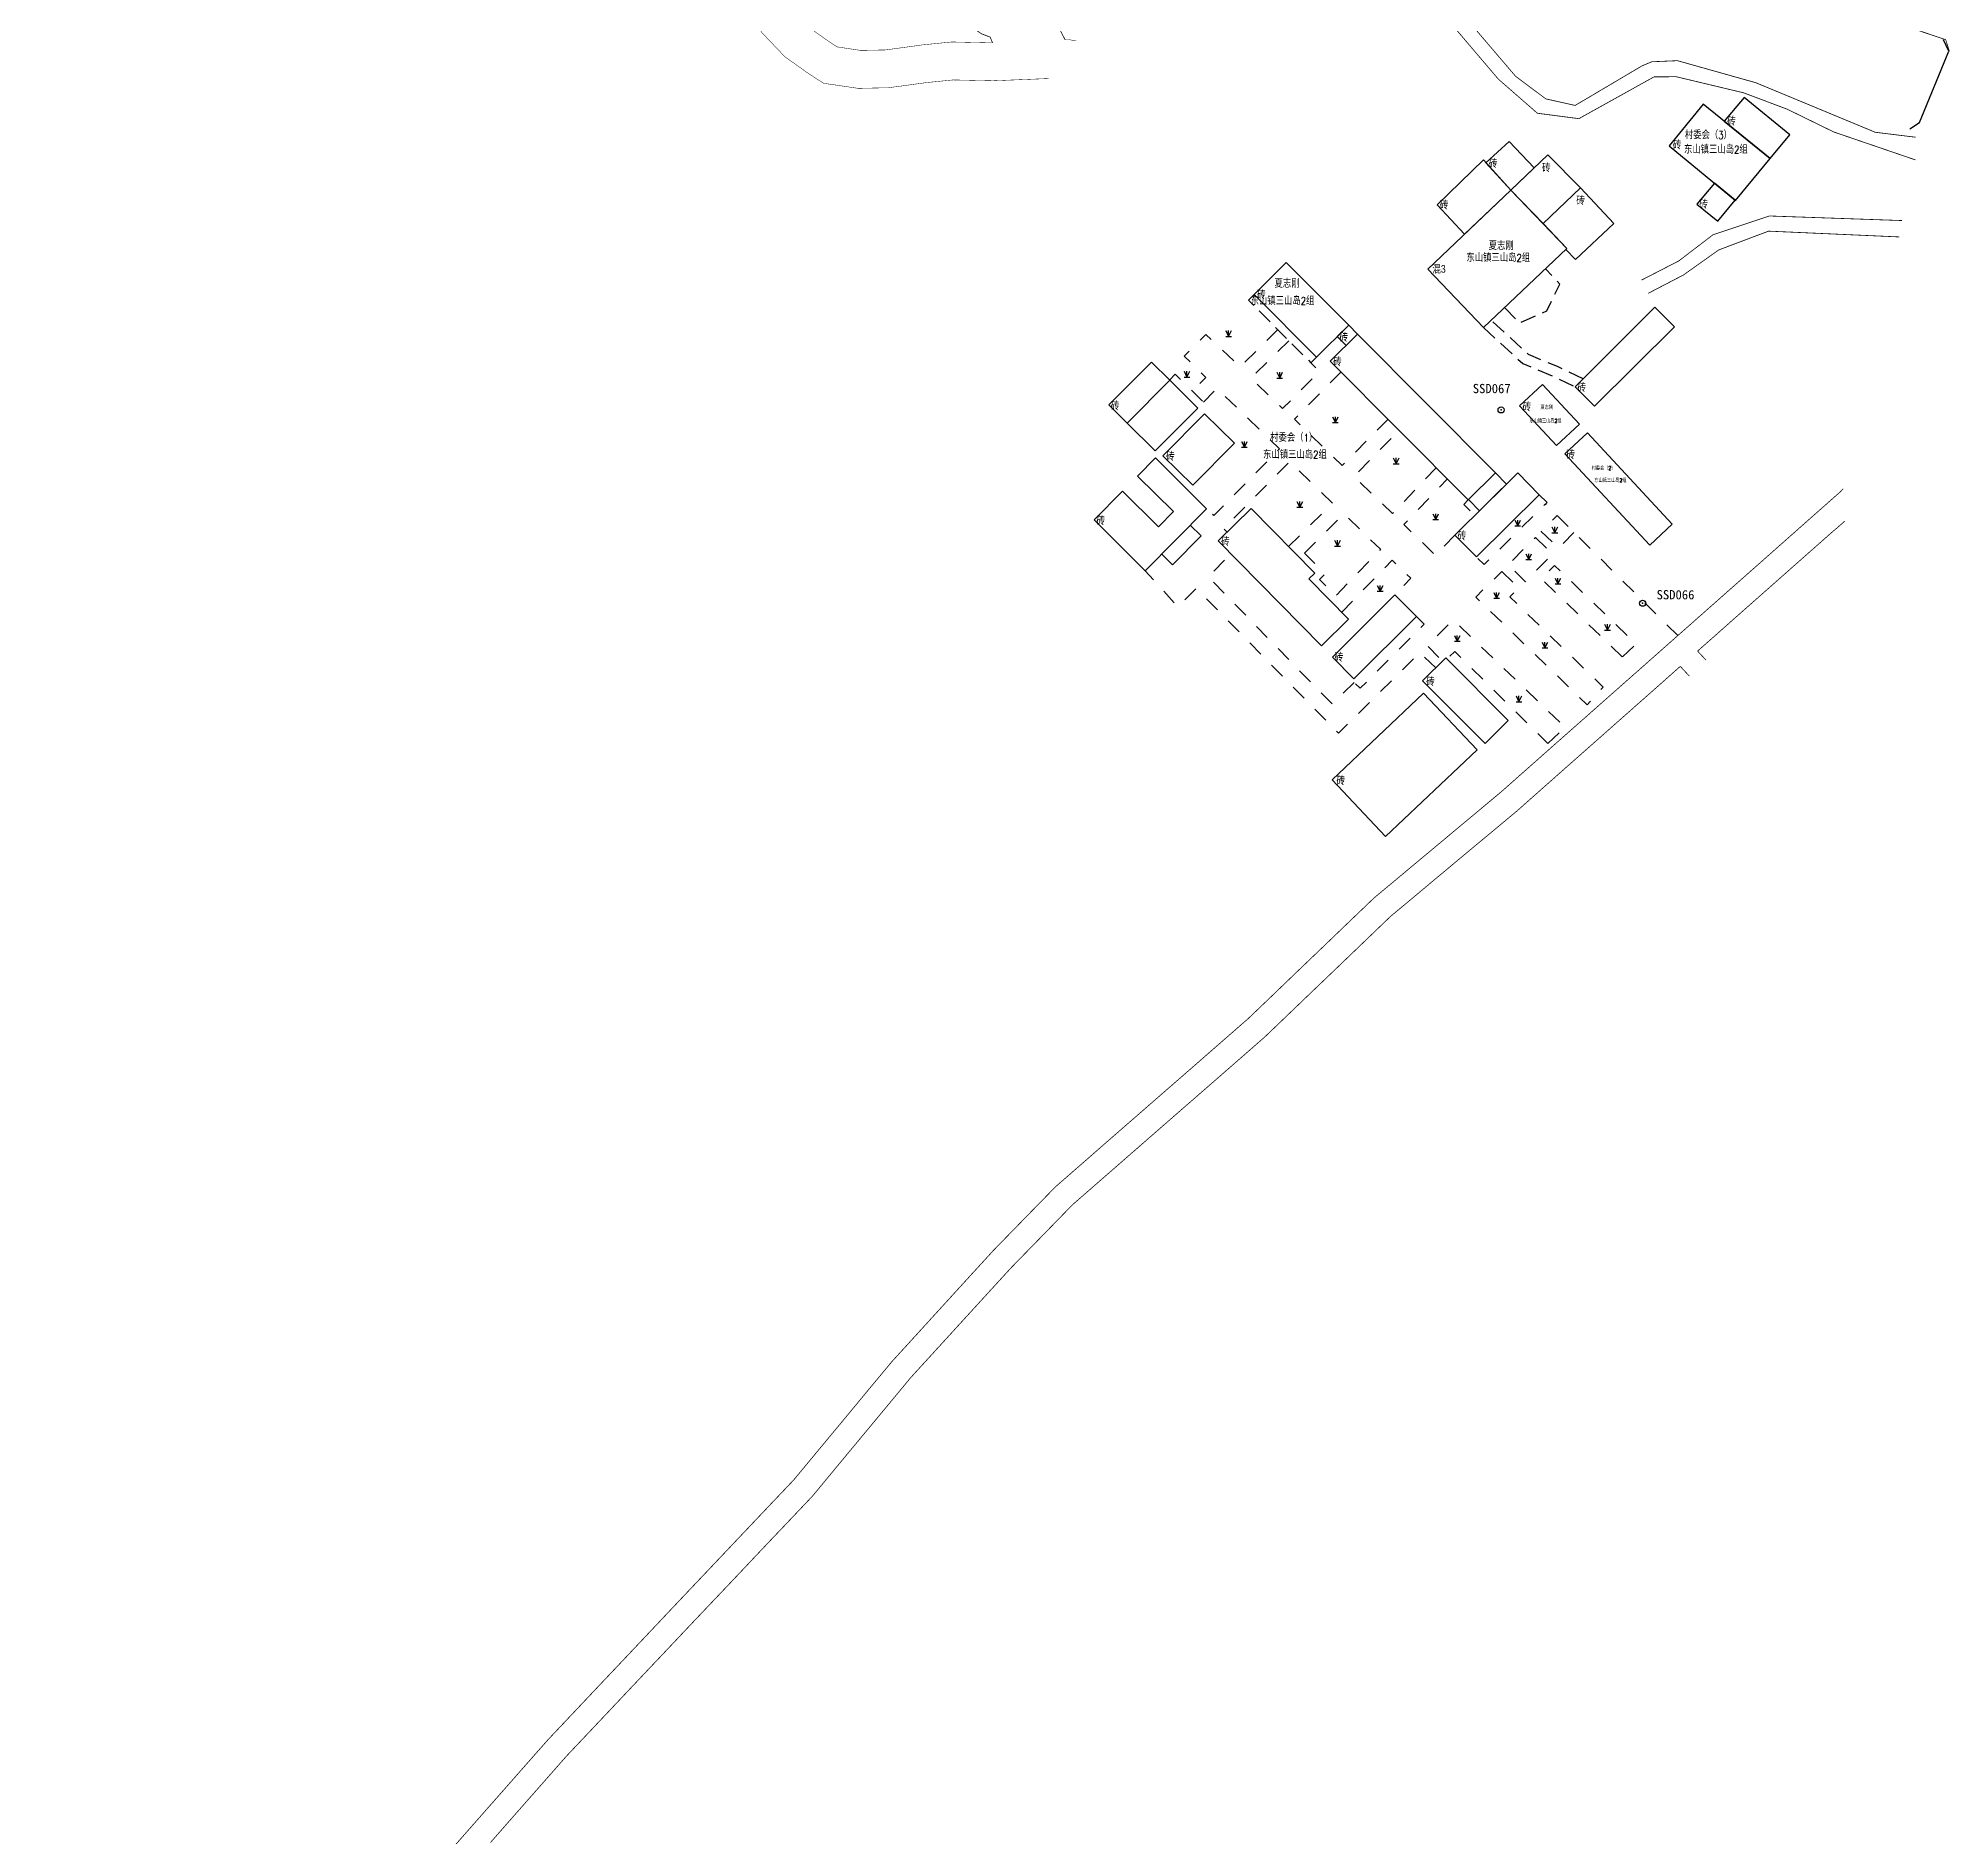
# Model space of a CAD drawing. Header units: millimetres. Extents: x 21943 to 23516, y 12107 to 14027.
# Drawn here: x 22538.4 to 22785.6, y 12817 to 13049.6 of the extents above; entities that cross this region are included whole.
import ezdxf
from ezdxf.enums import TextEntityAlignment as Align

# ---------------------------------------------------------------- set-up
doc = ezdxf.new("R2010")
doc.units = ezdxf.units.MM
for name, pattern in [('X2', [10, 8, -2]), ('X5', [3, 2, -1]), ('X6', [4, 2, -2])]:
    doc.linetypes.add(name, pattern=pattern)
for name, color, linetype in [('$TD_AUDIT_GENERATED_(2B2)', 221, 'Continuous'), ('$TD_AUDIT_GENERATED_(2B3)', 4, 'X6'), ('$TD_AUDIT_GENERATED_(2B4)', 7, 'wq'), ('$TD_AUDIT_GENERATED_(2B5)', 2, 'Continuous'), ('$TD_AUDIT_GENERATED_(2B7)', 7, 'Continuous'), ('$TD_AUDIT_GENERATED_(2BB)', 4, 'Continuous'), ('$TD_AUDIT_GENERATED_(2C2)', 7, 'Continuous'), ('$TD_AUDIT_GENERATED_(2C7)', 221, 'Continuous'), ('KZD', 1, 'Continuous'), ('ZBTZ', 3, 'Continuous')]:
    doc.layers.add(name, color=color, linetype=linetype)
doc.styles.add('$TD_AUDIT_GENERATED_(2CC)', font='simhei.ttf')
doc.styles.add('HZ', font='rs.shx', dxfattribs={"width": 0.8, "bigfont": 'hztxt.shx'})
doc.styles.get("Standard").update_dxf_attribs({"font": 'arial.ttf'})
doc.linetypes.add('443', pattern='A,9.4,[169,AAA.SHX,S=1,R=0,X=0,Y=0.15],0.6', length=10)
doc.linetypes.add('wq', pattern='A,5.4,[169,AAA.SHX,S=1,R=0,X=0,Y=-1.15],0.6', length=6)

# ---------------------------------------------------------------- blocks, each defined once
blk = doc.blocks.new('gc124')
for p, q in [((-0.75, 1.5), (0, 0)), ((-0.75, 0), (0.75, 0)), ((0, 0), (0, 1.5)), ((0, 0), (0.75, 1.5))]:
    blk.add_line(p, q)
blk = doc.blocks.new('gc117')
blk.add_circle((0, 0), 0.8)
blk.add_point((0, 0))

msp = doc.modelspace()

# ---------------------------------------------------------------- linework, layer by layer
at = {"layer": '$TD_AUDIT_GENERATED_(2B2)', "linetype": 'Continuous', "flags": 128}
for points in [[(22757.86, 13028.64), (22762.37, 13034.08), (22753.7, 13041.1), (22749.3, 13035.71)], [(22756.42, 13038.9), (22762.37, 13034.08), (22764.9, 13037.14), (22759, 13041.97)], [(22731.85, 13032.86), (22728.6, 13036.27), (22725.6, 13033.52), (22728.83, 13029.99)], [(22728.83, 13029.99), (22725.27, 13033.88), (22719.29, 13028.09), (22722.81, 13024.27)], [(22732.98, 13025.64), (22737.83, 13030.26), (22733.61, 13034.54), (22728.83, 13029.99)], [(22732.98, 13025.64), (22736.04, 13022.42), (22735.91, 13022.3), (22737.17, 13020.98), (22742.13, 13025.65), (22737.83, 13030.26)], [(22752.88, 13028.16), (22755.58, 13025.96), (22757.82, 13028.67), (22755.14, 13030.89)], [(22718.06, 13019.73), (22725.29, 13012.19), (22736.04, 13022.42), (22728.83, 13029.99)], [(22695.6, 13016.47), (22703.68, 13008.35), (22707.86, 13012.51), (22699.78, 13020.62)], [(22737.13, 13004.52), (22739.64, 13002.01), (22749.96, 13012.31), (22747.45, 13014.82)], [(22705.47, 13007.86), (22723.31, 12989.92), (22726.82, 12993.42), (22708.98, 13011.36)], [(22706.37, 13011.02), (22707.5, 13009.88), (22708.98, 13011.36), (22707.86, 13012.51)], [(22679.18, 12999.85), (22684.7, 13005.4), (22682.35, 13007.74), (22676.83, 13002.18)], [(22682.82, 12996.23), (22688.35, 13001.78), (22684.7, 13005.4), (22679.18, 12999.85)], [(22734.74, 12996.93), (22737.69, 12999.69), (22732.89, 13004.82), (22729.93, 13002.06)], [(22683.82, 12995.61), (22687.68, 12991.79), (22693.06, 12997.23), (22689.2, 13001.05)], [(22735.79, 12995.85), (22746.78, 12984.04), (22749.69, 12986.75), (22738.71, 12998.56)], [(22674.91, 12987.31), (22681.53, 12980.75), (22689.47, 12988.77), (22682.85, 12995.33), (22680.53, 12992.98), (22685.17, 12988.39), (22683.23, 12986.43), (22678.59, 12991.03)], [(22721.58, 12985.35), (22724.36, 12982.54), (22732.49, 12990.58), (22729.71, 12993.39)], [(22723.32, 12989.94), (22726.82, 12993.42), (22728.26, 12991.96), (22724.75, 12988.49)], [(22704.33, 12971.02), (22707.84, 12974.47), (22702.71, 12979.7), (22703.45, 12980.43), (22695.22, 12988.8), (22690.96, 12984.61)], [(22705.73, 12969.55), (22708.52, 12966.75), (22716.62, 12974.83), (22713.82, 12977.63)], [(22717.41, 12966.49), (22725.48, 12958.41), (22728.46, 12961.38), (22720.39, 12969.46)], [(22705.69, 12953.71), (22712.62, 12946.38), (22724.44, 12957.57), (22717.52, 12964.89)]]:
    msp.add_lwpolyline(points, close=True, dxfattribs=at)
at = {"layer": '$TD_AUDIT_GENERATED_(2B2)', "linetype": 'X6', "flags": 128}
for points, elevation in [([(22702.13, 12983.03), (22707.22, 12988.1), (22711.97, 12983.51), (22706.15, 12977.47), (22704.09, 12979.6), (22704.76, 12980.32)], 0.29), ([(22732.02, 12985.06), (22734.2, 12982.92), (22730.72, 12979.32), (22728.46, 12981.54)], -1.31), ([(22743.23, 12969.59), (22732.77, 12979.71), (22734.48, 12981.43), (22745, 12971.27)], -0.94), ([(22727.66, 12980.65), (22729.87, 12978.5), (22728.67, 12977.37), (22740.77, 12965.69), (22738.68, 12963.41), (22724.27, 12977.34)], -0.41), ([(22733.59, 12958.4), (22735.81, 12960.5), (22721.37, 12974.39), (22718, 12971.04), (22720.1, 12968.89), (22721.57, 12970.3)], -0.55)]:
    msp.add_lwpolyline(points, close=True, dxfattribs=dict(at, elevation=elevation))
at = {"layer": '$TD_AUDIT_GENERATED_(2B3)', "color": 4, "linetype": 'X5', "flags": 128}
for points in [[(22728.03, 13014.77), (22729.9, 13012.79), (22733.47, 13014.36), (22735.15, 13017.83), (22733.31, 13019.79)], [(22695.6, 13016.47), (22694.88, 13015.74), (22702.96, 13007.63), (22703.68, 13008.35)], [(22723.31, 12989.92), (22722.72, 12989.33), (22724.14, 12987.89)]]:
    msp.add_lwpolyline(points, dxfattribs=at)
at = {"layer": '$TD_AUDIT_GENERATED_(2B4)', "linetype": 'wq', "flags": 128}
msp.add_lwpolyline([(22683.66, 12982.9), (22685.06, 12981.5), (22688.77, 12985.24), (22687.36, 12986.64)], dxfattribs=at)
at = {"layer": '$TD_AUDIT_GENERATED_(2BB)', "linetype": 'Continuous', "flags": 128}
for points, const_width, elevation in [([(22661.8, 13049.02), (22656.49, 13049.14), (22652.71, 13048.76), (22647.96, 13048.11), (22644.72, 13048.05), (22641.69, 13048.5), (22640.64, 13049.18), (22638.15, 13050.95), (22635.79, 13053.43), (22634.05, 13055.86), (22619.1, 13080.98), (22615.77, 13086.65), (22610.77, 13094.52), (22607.02, 13099.39), (22594.65, 13111.96), (22588.31, 13117.18), (22585, 13119.51), (22582.62, 13121.31), (22578.48, 13124.85), (22573.45, 13128.65), (22548.34, 13143.8), (22541.9, 13146.82)], 0.06, 3.12), ([(22669.09, 13044.41), (22661.84, 13044.12), (22656.68, 13044.23), (22653.28, 13043.89), (22648.34, 13043.22), (22644.41, 13043.14), (22639.92, 13043.8), (22637.88, 13045.13), (22634.93, 13047.23), (22632, 13050.3), (22629.95, 13053.18), (22614.88, 13078.48), (22611.58, 13084.09), (22606.75, 13091.71), (22603.32, 13096.16), (22591.16, 13108.52), (22584.81, 13113.74), (22581.51, 13116.07), (22579.12, 13117.87), (22574.99, 13121.41), (22569.86, 13125.36), (22544.84, 13140.36), (22538.4, 13143.38)], 0.06, 3.12), ([(22781.15, 13033.88), (22770.57, 13037.5), (22764.56, 13040.44), (22758.93, 13042.56), (22750.22, 13044.64), (22747.34, 13044.63), (22737.61, 13039.22), (22732.25, 13039.92), (22727.2, 13044.33), (22695.87, 13081.18)], 0.1, 3.23), ([(22772.8, 13053.58), (22785.05, 13049.43), (22785.05, 13049.43), (22785.05, 13049.43), (22785.05, 13049.43), (22785.53, 13047.94)], 0.1, 3.16), ([(22672.64, 13049.27), (22671.72, 13049.43), (22671.17, 13049.42)], 0.06, 3.12), ([(22745.72, 13018.34), (22750.54, 13020.82), (22754.96, 13024.2), (22762.25, 13026.63), (22779.39, 13026.04)], 0.1, 3.23), ([(22779.05, 13023.92), (22762.15, 13024.67), (22755.7, 13022.24), (22751.14, 13019), (22746.57, 13016.62)], 0.1, 3.24), ([(22771.8, 12991.36), (22771.47, 12990.99), (22768.02, 12987.94), (22764.34, 12984.68), (22760.66, 12981.42), (22756.97, 12978.16), (22753.29, 12974.9), (22749.6, 12971.64), (22745.92, 12968.38), (22742.23, 12965.12), (22738.55, 12961.86), (22734.86, 12958.6), (22731.18, 12955.34), (22727.51, 12952.09), (22724.26, 12949.38), (22720.98, 12946.64), (22717.71, 12943.91), (22714.44, 12941.18), (22711.12, 12938.41), (22707.82, 12935.25), (22704.56, 12932.12), (22701.3, 12929), (22698.05, 12925.87), (22694.81, 12922.77), (22691.29, 12919.7), (22687.75, 12916.6), (22684.2, 12913.51), (22680.65, 12910.41), (22677.1, 12907.32), (22673.56, 12904.22), (22669.96, 12901.08), (22667.24, 12898.3), (22664.57, 12895.56), (22661.88, 12892.8), (22658.6, 12889.21), (22655.34, 12885.64), (22652.08, 12882.06), (22648.79, 12878.46), (22645.59, 12874.61), (22642.42, 12870.78), (22639.25, 12866.96), (22636.11, 12863.17), (22633.11, 12860.01), (22630.08, 12856.81), (22627.05, 12853.61), (22624.01, 12850.4), (22620.98, 12847.2), (22617.65, 12843.67), (22614.32, 12840.14), (22610.99, 12836.62), (22607.66, 12833.09), (22604.31, 12829.54), (22601.01, 12825.8), (22597.73, 12822.07), (22594.45, 12818.35), (22591.18, 12814.62)], 0.1, 2.71), ([(22752.97, 12970.35), (22755.41, 12972.51), (22759.09, 12975.77), (22762.78, 12979.03), (22766.46, 12982.29), (22770.15, 12985.55), (22772, 12987.15)], 0.1, 2.71), ([(22596.86, 12816.23), (22600.13, 12819.96), (22603.41, 12823.68), (22606.67, 12827.39), (22609.98, 12830.89), (22613.31, 12834.42), (22616.64, 12837.95), (22619.97, 12841.47), (22623.3, 12845), (22626.34, 12848.2), (22629.37, 12851.4), (22632.4, 12854.61), (22635.44, 12857.81), (22638.51, 12861.05), (22641.71, 12864.92), (22644.88, 12868.74), (22648.06, 12872.57), (22651.2, 12876.36), (22654.44, 12879.91), (22657.7, 12883.48), (22660.96, 12887.05), (22664.21, 12890.6), (22666.86, 12893.32), (22669.53, 12896.06), (22672.16, 12898.76), (22675.66, 12901.81), (22679.21, 12904.91), (22682.75, 12908), (22686.3, 12911.1), (22689.85, 12914.19), (22693.4, 12917.29), (22696.97, 12920.41), (22700.26, 12923.56), (22703.52, 12926.69), (22706.78, 12929.81), (22710.04, 12932.94), (22713.26, 12936.03), (22716.49, 12938.72), (22719.76, 12941.46), (22723.03, 12944.19), (22726.31, 12946.92), (22729.6, 12949.66), (22733.3, 12952.94), (22736.98, 12956.2), (22740.67, 12959.46), (22744.35, 12962.72), (22748.04, 12965.98), (22750.73, 12968.37)], 0.1, 2.71)]:
    msp.add_lwpolyline(points, dxfattribs=dict(at, const_width=const_width, elevation=elevation))
at = {"layer": '$TD_AUDIT_GENERATED_(2BB)', "linetype": 'X2', "const_width": 0.1, "flags": 128}
msp.add_lwpolyline([(22691.99, 13088.57), (22729.43, 13044.7), (22733.33, 13041.78), (22737.13, 13040.93), (22745.78, 13046.05), (22747.05, 13046.58), (22750.36, 13046.72), (22760.49, 13043.87), (22775.94, 13037.46), (22781.15, 13036.82)], dxfattribs=at)
for points, elevation in [([(22671.17, 13049.42), (22670.56, 13050.6), (22670.23, 13052.2), (22670.59, 13053.39), (22677.76, 13062.06), (22695.87, 13081.18)], 3.36), ([(22654.35, 13054.29), (22656.28, 13053.03), (22660.35, 13050.2), (22661.47, 13049.77), (22661.8, 13049.02)], 3.89)]:
    msp.add_lwpolyline(points, dxfattribs=dict(at, elevation=elevation))
at = {"layer": '$TD_AUDIT_GENERATED_(2BB)', "linetype": 'Continuous', "flags": 128}
msp.add_lwpolyline([(22780.43, 13037.9), (22781.65, 13038.73), (22785.44, 13047.96), (22784.78, 13049.4)], dxfattribs=at)
at = {"layer": '$TD_AUDIT_GENERATED_(2BB)', "linetype": 'X6', "flags": 128}
for points, elevation in [([(22698.68, 13011.93), (22693.78, 13007.1), (22689.39, 13011.3), (22686.56, 13008.51), (22689.39, 13005.73), (22687.64, 13003.96)], -0.13), ([(22700.12, 13010.48), (22695.2, 13005.66), (22699.29, 13001.72), (22704.07, 13006.52), (22702.96, 13007.63)], -0.13), ([(22706.87, 13006.45), (22700.96, 13000.47)], -1.9), ([(22712.94, 13000.34), (22707, 12994.36), (22700.83, 13000.34), (22700.96, 13000.47)], -1.59), ([(22719.15, 12994.06), (22713.52, 12988.13), (22708.5, 12992.93), (22714.37, 12998.91)], -1.57), ([(22732.49, 12990.58), (22733.5, 12989.56), (22725.35, 12981.53), (22724.36, 12982.54)], 1.9), ([(22750.4, 12972.35), (22733.3, 12989.36)], -0.94), ([(22736.98, 12985.7), (22734.97, 12983.68), (22732.75, 12985.81), (22734.8, 12987.87)], -1.32), ([(22708.54, 12966.29), (22705.7, 12963.5), (22689.67, 12979.97), (22692.41, 12982.74)], 0.34), ([(22706.95, 12975.38), (22713.46, 12982.09), (22715.87, 12979.76), (22713.82, 12977.63)], 0.02), ([(22719.12, 12968.2), (22719.12, 12968.2), (22719.12, 12968.2), (22717.03, 12970.14), (22706.52, 12959.72), (22688.15, 12978.46), (22685.79, 12976.06), (22681.53, 12980.75)], 0.61), ([(22716.62, 12974.83), (22717.61, 12973.84), (22709.33, 12965.53), (22708.54, 12966.29)], -1.3)]:
    msp.add_lwpolyline(points, dxfattribs=dict(at, elevation=elevation))
for points in [[(22684.69, 13005.39), (22685.42, 13006.15), (22689.08, 13002.53), (22688.35, 13001.78)], [(22689.08, 13002.53), (22690.8, 13004.34), (22694.83, 13000.44)], [(22694.83, 13000.44), (22698.89, 12996.52), (22690.4, 12987.87), (22689.43, 12988.81)], [(22700.08, 12983.86), (22705.76, 12989.48), (22700.22, 12994.85), (22691.67, 12986.19), (22692.11, 12985.75)], [(22721.58, 12985.35), (22719.07, 12982.73), (22714.99, 12986.71), (22720.59, 12992.59)]]:
    msp.add_lwpolyline(points, dxfattribs=at)
at = {"layer": '$TD_AUDIT_GENERATED_(2BB)', "linetype": 'Continuous', "const_width": 0.1, "flags": 128}
for points in [[(22754.05, 12969.18), (22752.97, 12970.35)], [(22751.91, 12967.1), (22750.73, 12968.37)]]:
    msp.add_lwpolyline(points, dxfattribs=at)
at = {"layer": '$TD_AUDIT_GENERATED_(2C7)', "color": 6, "linetype": 'X5', "flags": 128}
for points in [[(22738.17, 13005.55), (22734.85, 13007.14), (22731.1, 13008.7), (22726.29, 13013.14)], [(22725.29, 13012.19), (22730.35, 13007.53), (22734.29, 13005.88), (22737.13, 13004.52)]]:
    msp.add_lwpolyline(points, dxfattribs=at)

# ---------------------------------------------------------------- block references
at = {"layer": 'KZD', "linetype": 'Continuous', "xscale": 0.5, "yscale": 0.5}
for p in [(22727.56, 13001.55), (22745.86, 12976.54)]:
    msp.add_blockref('gc117', p, dxfattribs=at)
at = {"layer": 'ZBTZ', "linetype": 'Continuous', "xscale": 0.5, "yscale": 0.5}
for p in [(22692.31, 13011.06), (22686.93, 13005.8), (22698.93, 13005.66), (22706.13, 12999.9), (22694.35, 12996.73), (22713.99, 12994.58), (22701.53, 12988.95), (22719.1, 12987.35), (22729.71, 12986.55, 1.9), (22734.5, 12985.66), (22706.4, 12983.94), (22731.13, 12982.18), (22711.92, 12978.1), (22734.91, 12979.04), (22726.98, 12977.18), (22741.31, 12973.07), (22721.89, 12971.63), (22733.22, 12970.77), (22729.86, 12963.79)]:
    msp.add_blockref('gc124', p, dxfattribs=at)

# ---------------------------------------------------------------- texts
at = {"layer": '$TD_AUDIT_GENERATED_(2B5)', "linetype": '443', "width": 0.8}
for s, p in [('\\M+5D7A9', (22757.35, 13038.95)), ('\\M+5D7A9', (22750.32, 13035.89)), ('\\M+5D7A9', (22726.52, 13033.47)), ('\\M+5D7A9', (22733.4, 13032.93)), ('\\M+5D7A9', (22720.18, 13028.12)), ('\\M+5D7A9', (22737.83, 13028.68)), ('\\M+5D7A9', (22753.74, 13028.22)), ('\\M+5BBEC3', (22719.52, 13019.81)), ('\\M+5D7A9', (22696.55, 13016.51)), ('\\M+5D7A9', (22707.21, 13011)), ('\\M+5D7A9', (22706.39, 13007.84)), ('\\M+5D7A9', (22737.99, 13004.51)), ('\\M+5D7A9', (22677.64, 13002.14)), ('\\M+5D7A9', (22730.88, 13002)), ('\\M+5D7A9', (22684.78, 12995.61)), ('\\M+5D7A9', (22736.55, 12995.83)), ('\\M+5D7A9', (22675.78, 12987.28)), ('\\M+5D7A9', (22722.48, 12985.32)), ('\\M+5D7A9', (22691.9, 12984.59)), ('\\M+5D7A9', (22706.59, 12969.61)), ('\\M+5D7A9', (22718.42, 12966.46)), ('\\M+5D7A9', (22706.82, 12953.65))]:
    msp.add_text(s, height=1, dxfattribs=at).set_placement(p, align=Align.MIDDLE)
at = {"layer": '$TD_AUDIT_GENERATED_(2B7)', "linetype": 'Continuous', "style": 'HZ', "width": 0.8}
for s, height, p in [('\\M+5B4E5\\M+5CEAF\\M+5BBE1\\M+5A3A83\\M+5A3A9', 1, (22754.36, 13037.21)), ('\\M+5CFC4\\M+5D6BE\\M+5B8D5', 1, (22727.56, 13022.88)), ('\\M+5CFC4\\M+5D6BE\\M+5B8D5', 1, (22699.87, 13017.99)), ('\\M+5CFC4\\M+5D6BE\\M+5B8D5', 0.5, (22733.46, 13001.95)), ('\\M+5B4E5\\M+5CEAF\\M+5BBE1\\M+5A3A81\\M+5A3A9', 1, (22700.73, 12998.07)), ('\\M+5B4E5\\M+5CEAF\\M+5BBE1\\M+5A3A82\\M+5A3A9', 0.5, (22740.81, 12994.07))]:
    msp.add_text(s, height=height, dxfattribs=at).set_placement(p, align=Align.MIDDLE)
at = {"layer": '$TD_AUDIT_GENERATED_(2C2)', "linetype": 'Continuous', "style": 'HZ', "width": 0.8}
for height, p in [(1, (22755.32, 13035.21)), (1, (22727.19, 13021.2)), (1, (22699.28, 13015.63)), (0.5, (22733.3, 13000.12)), (1, (22700.89, 12995.74)), (0.5, (22741.7, 12992.44))]:
    msp.add_text('\\M+5B6AB\\M+5C9BD\\M+5D5F2\\M+5C8FD\\M+5C9BD\\M+5B5BA2\\M+5D7E9', height=height, dxfattribs=at).set_placement(p, align=Align.MIDDLE_CENTER)
at = {"layer": 'KZD', "linetype": 'Continuous', "style": '$TD_AUDIT_GENERATED_(2CC)'}
for s, p in [('SSD067', (22726.34, 13004.31)), ('SSD066', (22750.11, 12977.64))]:
    msp.add_text(s, height=1.2, dxfattribs=at).set_placement(p, align=Align.MIDDLE)

doc.saveas('drawing.dxf')
